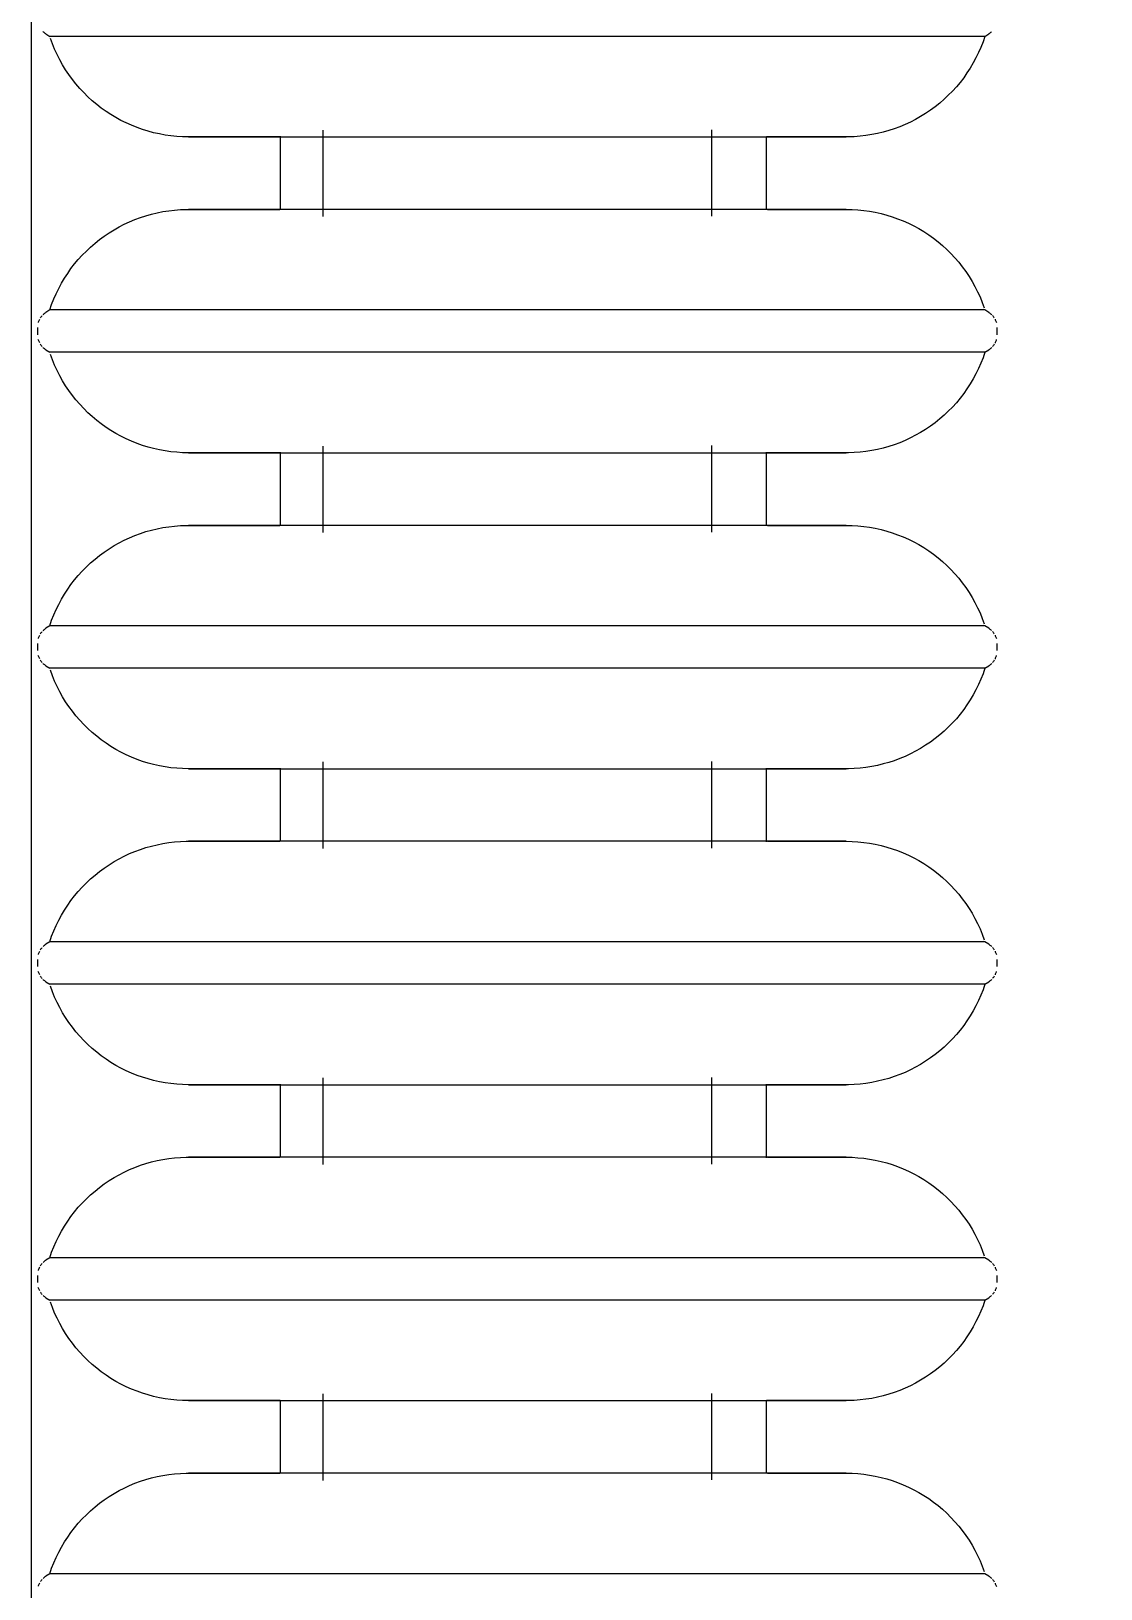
# Model space of a CAD drawing. Header units: inches. Extents: x -1176 to 1507, y -2587 to 978.
# Drawn here: x -1015.06 to -1004.06, y 609.91 to 625.93 of the extents above; entities that cross this region are included whole.
import ezdxf

# ---------------------------------------------------------------- set-up
doc = ezdxf.new("R2010")
doc.units = ezdxf.units.IN
doc.header["$MEASUREMENT"] = 0
for name, color, linetype, lineweight in [('A-ANNO-DIMS', 211, 'Continuous', 9), ('A-ANNO-DIMS-48', 211, 'Continuous', 9), ('A-GENM', 13, 'Continuous', 18), ('A-WALL', 113, 'Continuous', 18)]:
    doc.layers.add(name, color=color, linetype=linetype, lineweight=lineweight)
doc.styles.add('Swis721 Lt BT', font='swissl.ttf', dxfattribs={"height": 4.5})
doc.dimstyles.new('OTJ_-_3_32__Linear__1_2__Tolerance', dxfattribs={"dimscale": 12, "dimtxt": 4.748918, "dimasz": 0.1875, "dimexe": 0.375, "dimexo": 0.25, "dimgap": 0.25, "dimtad": 1, "dimdec": 1, "dimrnd": 0.5, "dimzin": 3, "dimdsep": 46, "dimlunit": 4, "dimtxsty": 'Swis721 Lt BT', "dimblk1": 'OBLIQUE', "dimblk2": 'OBLIQUE', "dimsah": 1, "dimcen": 0.09, "dimdle": 0.375, "dimazin": 0, "dimtfac": 1, "dimtdec": 4, "dimtix": 1, "dimtmove": 1, "dimatfit": 3, "dimfxl": 1, "dimtvp": 1, "dimfrac": 2, "dimtolj": 1, "dimtzin": 0, "dimarcsym": 2})

# ---------------------------------------------------------------- blocks, each defined once
blk = doc.blocks.new('Cast_Iron_Radiator_8182 - Cast_Iron_Radiator_8182-V49-2nd Floor Construction')
at = {"layer": 'A-GENM', "lineweight": 9}
for p, q in [((-5.532, 4.809), (-5.557, 4.848)), ((-5.532, 1), (-5.532, 4.809)), ((-2.693, 4.848), (-2.718, 4.809)), ((-2.718, 1), (-2.718, 4.809)), ((-2.5, 4.933), (-2.537, 4.933)), ((-2.463, 4.933), (-2.5, 4.933)), ((-2.282, 4.809), (-2.307, 4.848)), ((-2.282, 1), (-2.282, 4.809)), ((0.557, 4.848), (0.532, 4.809)), ((0.532, 1), (0.532, 4.809)), ((0.75, 4.933), (0.713, 4.933)), ((0.787, 4.933), (0.75, 4.933)), ((0.968, 4.809), (0.943, 4.848)), ((0.968, 1), (0.968, 4.809)), ((3.807, 4.848), (3.782, 4.809)), ((3.782, 1), (3.782, 4.809)), ((4, 4.933), (3.963, 4.933)), ((4.037, 4.933), (4, 4.933)), ((4.218, 4.809), (4.193, 4.848)), ((4.218, 1), (4.218, 4.809)), ((7.057, 4.848), (7.032, 4.809)), ((7.032, 1), (7.032, 4.809)), ((7.25, 4.933), (7.213, 4.933)), ((7.287, 4.933), (7.25, 4.933)), ((7.468, 4.809), (7.443, 4.848)), ((7.468, 1), (7.468, 4.809)), ((10.307, 4.848), (10.282, 4.809)), ((10.282, 1), (10.282, 4.809)), ((-3.746, 2.438), (-4.501, 2.438)), ((-0.496, 2.438), (-1.251, 2.438)), ((2.754, 2.438), (1.999, 2.438)), ((6.004, 2.438), (5.249, 2.438)), ((9.254, 2.438), (8.499, 2.438)), ((-3.682, 2), (-4.572, 2)), ((-0.432, 2), (-1.322, 2)), ((2.818, 2), (1.928, 2)), ((6.068, 2), (5.178, 2)), ((9.318, 2), (8.428, 2)), ((-5.532, -1), (-5.532, 1)), ((-4.498, -1), (-4.498, 1)), ((-3.752, 1), (-3.752, -1)), ((-2.718, -1), (-2.718, 1)), ((-2.282, -1), (-2.282, 1)), ((-1.248, -1), (-1.248, 1)), ((-0.502, 1), (-0.502, -1)), ((0.532, -1), (0.532, 1)), ((0.968, -1), (0.968, 1)), ((2.002, -1), (2.002, 1)), ((2.748, 1), (2.748, -1)), ((3.782, -1), (3.782, 1)), ((4.218, -1), (4.218, 1)), ((5.252, -1), (5.252, 1)), ((5.998, 1), (5.998, -1)), ((7.032, -1), (7.032, 1)), ((7.468, -1), (7.468, 1)), ((8.502, -1), (8.502, 1)), ((9.248, 1), (9.248, -1)), ((10.282, -1), (10.282, 1)), ((-5.532, -4.809), (-5.532, -1)), ((-2.718, -4.809), (-2.718, -1)), ((-2.282, -4.809), (-2.282, -1)), ((0.532, -4.809), (0.532, -1)), ((0.968, -4.809), (0.968, -1)), ((3.782, -4.809), (3.782, -1)), ((4.218, -4.809), (4.218, -1)), ((7.032, -4.809), (7.032, -1)), ((7.468, -4.809), (7.468, -1)), ((10.282, -4.809), (10.282, -1)), ((-4.568, -2), (-3.678, -2)), ((-1.318, -2), (-0.428, -2)), ((1.932, -2), (2.822, -2)), ((5.182, -2), (6.072, -2)), ((8.432, -2), (9.322, -2)), ((-4.503, -2.562), (-3.747, -2.562)), ((-1.253, -2.562), (-0.497, -2.562)), ((1.997, -2.562), (2.753, -2.562)), ((5.247, -2.562), (6.003, -2.562)), ((8.497, -2.562), (9.253, -2.562)), ((-5.557, -4.848), (-5.532, -4.809)), ((-2.718, -4.809), (-2.693, -4.848)), ((-2.537, -4.933), (-2.5, -4.933)), ((-2.5, -4.933), (-2.463, -4.933)), ((-2.307, -4.848), (-2.282, -4.809)), ((0.532, -4.809), (0.557, -4.848)), ((0.713, -4.933), (0.75, -4.933)), ((0.75, -4.933), (0.787, -4.933)), ((0.943, -4.848), (0.968, -4.809)), ((3.782, -4.809), (3.807, -4.848)), ((3.963, -4.933), (4, -4.933)), ((4, -4.933), (4.037, -4.933)), ((4.193, -4.848), (4.218, -4.809)), ((7.032, -4.809), (7.057, -4.848)), ((7.213, -4.933), (7.25, -4.933)), ((7.25, -4.933), (7.287, -4.933)), ((7.443, -4.848), (7.468, -4.809)), ((10.282, -4.809), (10.307, -4.848))]:
    blk.add_line(p, q, dxfattribs=at)
at = {"layer": 'A-GENM', "lineweight": 9, "flags": 128}
for points in [[(-5.662, 4.925), (-5.655, 4.923), (-5.648, 4.921), (-5.641, 4.918), (-5.634, 4.915), (-5.627, 4.912)], [(-5.614, 4.904), (-5.608, 4.9), (-5.602, 4.896), (-5.596, 4.891), (-5.591, 4.887)], [(-5.58, 4.876), (-5.575, 4.871), (-5.57, 4.865), (-5.565, 4.859), (-5.561, 4.854), (-5.557, 4.848)], [(-5.532, 4.809), (-5.475, 4.789), (-5.419, 4.767), (-5.365, 4.743), (-5.311, 4.716), (-5.258, 4.688), (-5.206, 4.657), (-5.156, 4.624), (-5.107, 4.59), (-5.059, 4.553), (-5.013, 4.515), (-4.969, 4.474), (-4.926, 4.432), (-4.885, 4.389), (-4.846, 4.343), (-4.808, 4.296), (-4.773, 4.248), (-4.739, 4.198), (-4.707, 4.147), (-4.678, 4.095), (-4.651, 4.042), (-4.625, 3.987), (-4.602, 3.932), (-4.581, 3.876), (-4.563, 3.819), (-4.547, 3.761), (-4.533, 3.703), (-4.521, 3.644), (-4.512, 3.585), (-4.505, 3.525), (-4.5, 3.465), (-4.498, 3.405), (-4.498, 3.383)], [(-2.693, 4.848), (-2.688, 4.854), (-2.684, 4.86), (-2.679, 4.866), (-2.675, 4.872), (-2.669, 4.877)], [(-2.659, 4.887), (-2.653, 4.892), (-2.647, 4.896), (-2.641, 4.901), (-2.635, 4.905)], [(-2.622, 4.912), (-2.615, 4.915), (-2.608, 4.918), (-2.601, 4.921), (-2.594, 4.924), (-2.587, 4.926)], [(-2.412, 4.925), (-2.405, 4.923), (-2.398, 4.921), (-2.391, 4.918), (-2.384, 4.915), (-2.377, 4.912)], [(-2.364, 4.904), (-2.358, 4.9), (-2.352, 4.896), (-2.346, 4.891), (-2.341, 4.887)], [(-2.33, 4.876), (-2.325, 4.871), (-2.32, 4.865), (-2.315, 4.859), (-2.311, 4.854), (-2.307, 4.848)], [(-2.282, 4.809), (-2.225, 4.789), (-2.169, 4.767), (-2.115, 4.743), (-2.061, 4.716), (-2.008, 4.688), (-1.956, 4.657), (-1.906, 4.624), (-1.857, 4.59), (-1.809, 4.553), (-1.763, 4.515), (-1.719, 4.474), (-1.676, 4.432), (-1.635, 4.389), (-1.596, 4.343), (-1.558, 4.296), (-1.523, 4.248), (-1.489, 4.198), (-1.457, 4.147), (-1.428, 4.095), (-1.401, 4.042), (-1.375, 3.987), (-1.352, 3.932), (-1.331, 3.876), (-1.313, 3.819), (-1.297, 3.761), (-1.283, 3.703), (-1.271, 3.644), (-1.262, 3.585), (-1.255, 3.525), (-1.25, 3.465), (-1.248, 3.405), (-1.248, 3.383)], [(0.557, 4.848), (0.562, 4.854), (0.566, 4.86), (0.571, 4.866), (0.575, 4.872), (0.581, 4.877)], [(0.591, 4.887), (0.597, 4.892), (0.603, 4.896), (0.609, 4.901), (0.615, 4.905)], [(0.628, 4.912), (0.635, 4.915), (0.642, 4.918), (0.649, 4.921), (0.656, 4.924), (0.663, 4.926)], [(0.838, 4.925), (0.845, 4.923), (0.852, 4.921), (0.859, 4.918), (0.866, 4.915), (0.873, 4.912)], [(0.886, 4.904), (0.892, 4.9), (0.898, 4.896), (0.904, 4.891), (0.909, 4.887)], [(0.92, 4.876), (0.925, 4.871), (0.93, 4.865), (0.935, 4.859), (0.939, 4.854), (0.943, 4.848)], [(0.968, 4.809), (1.025, 4.789), (1.081, 4.767), (1.135, 4.743), (1.189, 4.716), (1.242, 4.688), (1.294, 4.657), (1.344, 4.624), (1.393, 4.59), (1.441, 4.553), (1.487, 4.515), (1.531, 4.474), (1.574, 4.432), (1.615, 4.389), (1.654, 4.343), (1.692, 4.296), (1.727, 4.248), (1.761, 4.198), (1.793, 4.147), (1.822, 4.095), (1.849, 4.042), (1.875, 3.987), (1.898, 3.932), (1.919, 3.876), (1.937, 3.819), (1.953, 3.761), (1.967, 3.703), (1.979, 3.644), (1.988, 3.585), (1.995, 3.525), (2, 3.465), (2.002, 3.405), (2.002, 3.383)], [(3.807, 4.848), (3.812, 4.854), (3.816, 4.86), (3.821, 4.866), (3.825, 4.872), (3.831, 4.877)], [(3.841, 4.887), (3.847, 4.892), (3.853, 4.896), (3.859, 4.901), (3.865, 4.905)], [(3.878, 4.912), (3.885, 4.915), (3.892, 4.918), (3.899, 4.921), (3.906, 4.924), (3.913, 4.926)], [(4.088, 4.925), (4.095, 4.923), (4.102, 4.921), (4.109, 4.918), (4.116, 4.915), (4.123, 4.912)], [(4.136, 4.904), (4.142, 4.9), (4.148, 4.896), (4.154, 4.891), (4.159, 4.887)], [(4.17, 4.876), (4.175, 4.871), (4.18, 4.865), (4.185, 4.859), (4.189, 4.854), (4.193, 4.848)], [(4.218, 4.809), (4.275, 4.789), (4.331, 4.767), (4.385, 4.743), (4.439, 4.716), (4.492, 4.688), (4.544, 4.657), (4.594, 4.624), (4.643, 4.59), (4.691, 4.553), (4.737, 4.515), (4.781, 4.474), (4.824, 4.432), (4.865, 4.389), (4.904, 4.343), (4.942, 4.296), (4.977, 4.248), (5.011, 4.198), (5.043, 4.147), (5.072, 4.095), (5.099, 4.042), (5.125, 3.987), (5.148, 3.932), (5.169, 3.876), (5.187, 3.819), (5.203, 3.761), (5.217, 3.703), (5.229, 3.644), (5.238, 3.585), (5.245, 3.525), (5.25, 3.465), (5.252, 3.405), (5.252, 3.383)], [(7.057, 4.848), (7.062, 4.854), (7.066, 4.86), (7.071, 4.866), (7.075, 4.872), (7.081, 4.877)], [(7.091, 4.887), (7.097, 4.892), (7.103, 4.896), (7.109, 4.901), (7.115, 4.905)], [(7.128, 4.912), (7.135, 4.915), (7.142, 4.918), (7.149, 4.921), (7.156, 4.924), (7.163, 4.926)], [(7.338, 4.925), (7.345, 4.923), (7.352, 4.921), (7.359, 4.918), (7.366, 4.915), (7.373, 4.912)], [(7.386, 4.904), (7.392, 4.9), (7.398, 4.896), (7.404, 4.891), (7.409, 4.887)], [(7.42, 4.876), (7.425, 4.871), (7.43, 4.865), (7.435, 4.859), (7.439, 4.854), (7.443, 4.848)], [(7.468, 4.809), (7.525, 4.789), (7.581, 4.767), (7.635, 4.743), (7.689, 4.716), (7.742, 4.688), (7.794, 4.657), (7.844, 4.624), (7.893, 4.59), (7.941, 4.553), (7.987, 4.515), (8.031, 4.474), (8.074, 4.432), (8.115, 4.389), (8.154, 4.343), (8.192, 4.296), (8.227, 4.248), (8.261, 4.198), (8.293, 4.147), (8.322, 4.095), (8.349, 4.042), (8.375, 3.987), (8.398, 3.932), (8.419, 3.876), (8.437, 3.819), (8.453, 3.761), (8.467, 3.703), (8.479, 3.644), (8.488, 3.585), (8.495, 3.525), (8.5, 3.465), (8.502, 3.405), (8.502, 3.383)], [(10.307, 4.848), (10.312, 4.854), (10.316, 4.86), (10.321, 4.866), (10.325, 4.872), (10.331, 4.877)], [(-3.752, 3.383), (-3.751, 3.443), (-3.747, 3.503), (-3.741, 3.563), (-3.733, 3.622), (-3.722, 3.681), (-3.709, 3.74), (-3.693, 3.798), (-3.676, 3.855), (-3.656, 3.911), (-3.633, 3.967), (-3.609, 4.022), (-3.582, 4.076), (-3.554, 4.128), (-3.523, 4.18), (-3.49, 4.23), (-3.455, 4.279), (-3.418, 4.326), (-3.38, 4.372), (-3.339, 4.416), (-3.297, 4.459), (-3.253, 4.5), (-3.208, 4.539), (-3.161, 4.576), (-3.112, 4.612), (-3.062, 4.645), (-3.011, 4.677), (-2.959, 4.706), (-2.905, 4.733), (-2.851, 4.758), (-2.795, 4.781), (-2.739, 4.802)], [(-0.502, 3.383), (-0.501, 3.443), (-0.497, 3.503), (-0.491, 3.563), (-0.483, 3.622), (-0.472, 3.681), (-0.459, 3.74), (-0.443, 3.798), (-0.426, 3.855), (-0.406, 3.911), (-0.383, 3.967), (-0.359, 4.022), (-0.332, 4.076), (-0.304, 4.128), (-0.273, 4.18), (-0.24, 4.23), (-0.205, 4.279), (-0.168, 4.326), (-0.13, 4.372), (-0.089, 4.416), (-0.047, 4.459), (-0.003, 4.5), (0.042, 4.539), (0.089, 4.576), (0.138, 4.612), (0.188, 4.645), (0.239, 4.677), (0.291, 4.706), (0.345, 4.733), (0.399, 4.758), (0.455, 4.781), (0.511, 4.802)], [(2.748, 3.383), (2.749, 3.443), (2.753, 3.503), (2.759, 3.563), (2.767, 3.622), (2.778, 3.681), (2.791, 3.74), (2.807, 3.798), (2.824, 3.855), (2.844, 3.911), (2.867, 3.967), (2.891, 4.022), (2.918, 4.076), (2.946, 4.128), (2.977, 4.18), (3.01, 4.23), (3.045, 4.279), (3.082, 4.326), (3.12, 4.372), (3.161, 4.416), (3.203, 4.459), (3.247, 4.5), (3.292, 4.539), (3.339, 4.576), (3.388, 4.612), (3.438, 4.645), (3.489, 4.677), (3.541, 4.706), (3.595, 4.733), (3.649, 4.758), (3.705, 4.781), (3.761, 4.802)], [(5.998, 3.383), (5.999, 3.443), (6.003, 3.503), (6.009, 3.563), (6.017, 3.622), (6.028, 3.681), (6.041, 3.74), (6.057, 3.798), (6.074, 3.855), (6.094, 3.911), (6.117, 3.967), (6.141, 4.022), (6.168, 4.076), (6.196, 4.128), (6.227, 4.18), (6.26, 4.23), (6.295, 4.279), (6.332, 4.326), (6.37, 4.372), (6.411, 4.416), (6.453, 4.459), (6.497, 4.5), (6.542, 4.539), (6.589, 4.576), (6.638, 4.612), (6.688, 4.645), (6.739, 4.677), (6.791, 4.706), (6.845, 4.733), (6.899, 4.758), (6.955, 4.781), (7.011, 4.802)], [(9.248, 3.383), (9.249, 3.443), (9.253, 3.503), (9.259, 3.563), (9.267, 3.622), (9.278, 3.681), (9.291, 3.74), (9.307, 3.798), (9.324, 3.855), (9.344, 3.911), (9.367, 3.967), (9.391, 4.022), (9.418, 4.076), (9.446, 4.128), (9.477, 4.18), (9.51, 4.23), (9.545, 4.279), (9.582, 4.326), (9.62, 4.372), (9.661, 4.416), (9.703, 4.459), (9.747, 4.5), (9.792, 4.539), (9.839, 4.576), (9.888, 4.612), (9.938, 4.645), (9.989, 4.677), (10.041, 4.706), (10.095, 4.733), (10.149, 4.758), (10.205, 4.781), (10.261, 4.802)], [(-4.498, 3.383), (-4.498, 3.381), (-4.498, 3.375), (-4.498, 3.366), (-4.498, 3.353), (-4.498, 3.336), (-4.498, 3.315), (-4.498, 3.29), (-4.498, 3.262), (-4.498, 3.23), (-4.498, 3.195), (-4.498, 3.156), (-4.498, 3.114), (-4.498, 3.068), (-4.498, 3.019), (-4.498, 2.967), (-4.498, 2.911), (-4.498, 2.853), (-4.498, 2.792), (-4.498, 2.727), (-4.498, 2.66), (-4.498, 2.591), (-4.498, 2.518), (-4.498, 2.444)], [(-4.498, 1), (-4.498, 1.095), (-4.498, 1.19), (-4.498, 1.285), (-4.498, 1.38), (-4.498, 1.473), (-4.498, 1.566), (-4.498, 1.659), (-4.498, 1.75), (-4.498, 1.839), (-4.498, 1.928), (-4.498, 2.015), (-4.498, 2.1), (-4.498, 2.184), (-4.498, 2.266), (-4.498, 2.346), (-4.498, 2.423), (-4.498, 2.498), (-4.498, 2.571), (-4.498, 2.642), (-4.498, 2.71), (-4.498, 2.775), (-4.498, 2.837), (-4.498, 2.896), (-4.498, 2.952), (-4.498, 3.005), (-4.498, 3.055), (-4.498, 3.102), (-4.498, 3.145), (-4.498, 3.185), (-4.498, 3.221), (-4.498, 3.254), (-4.498, 3.283), (-4.498, 3.309), (-4.498, 3.33), (-4.498, 3.348), (-4.498, 3.363), (-4.498, 3.373), (-4.498, 3.38), (-4.498, 3.383), (-4.498, 3.383)], [(-3.752, 2.438), (-3.752, 2.498), (-3.752, 2.571), (-3.752, 2.642), (-3.752, 2.71), (-3.752, 2.775), (-3.752, 2.837), (-3.752, 2.896), (-3.752, 2.952), (-3.752, 3.005), (-3.752, 3.055), (-3.752, 3.102), (-3.752, 3.145), (-3.752, 3.185), (-3.752, 3.221), (-3.752, 3.254), (-3.752, 3.283), (-3.752, 3.309), (-3.752, 3.33), (-3.752, 3.348), (-3.752, 3.363), (-3.752, 3.373), (-3.752, 3.38), (-3.752, 3.383), (-3.752, 3.383)], [(-3.752, 3.383), (-3.752, 3.381), (-3.752, 3.375), (-3.752, 3.366), (-3.752, 3.353), (-3.752, 3.336), (-3.752, 3.315), (-3.752, 3.29), (-3.752, 3.262), (-3.752, 3.23), (-3.752, 3.195), (-3.752, 3.156), (-3.752, 3.114), (-3.752, 3.068), (-3.752, 3.019), (-3.752, 2.967), (-3.752, 2.911), (-3.752, 2.853), (-3.752, 2.792), (-3.752, 2.727), (-3.752, 2.66), (-3.752, 2.591), (-3.752, 2.518), (-3.752, 2.444), (-3.752, 2.367), (-3.752, 2.288), (-3.752, 2.206), (-3.752, 2.123), (-3.752, 2.038), (-3.752, 1.952), (-3.752, 1.864), (-3.752, 1.774), (-3.752, 1.683), (-3.752, 1.591), (-3.752, 1.499), (-3.752, 1.405), (-3.752, 1.311), (-3.752, 1.216), (-3.752, 1.121), (-3.752, 1.026), (-3.752, 1)], [(-1.248, 3.383), (-1.248, 3.381), (-1.248, 3.375), (-1.248, 3.366), (-1.248, 3.353), (-1.248, 3.336), (-1.248, 3.315), (-1.248, 3.29), (-1.248, 3.262), (-1.248, 3.23), (-1.248, 3.195), (-1.248, 3.156), (-1.248, 3.114), (-1.248, 3.068), (-1.248, 3.019), (-1.248, 2.967), (-1.248, 2.911), (-1.248, 2.853), (-1.248, 2.792), (-1.248, 2.727), (-1.248, 2.66), (-1.248, 2.591), (-1.248, 2.518), (-1.248, 2.444)], [(-1.248, 1), (-1.248, 1.095), (-1.248, 1.19), (-1.248, 1.285), (-1.248, 1.38), (-1.248, 1.473), (-1.248, 1.566), (-1.248, 1.659), (-1.248, 1.75), (-1.248, 1.839), (-1.248, 1.928), (-1.248, 2.015), (-1.248, 2.1), (-1.248, 2.184), (-1.248, 2.266), (-1.248, 2.346), (-1.248, 2.423), (-1.248, 2.498), (-1.248, 2.571), (-1.248, 2.642), (-1.248, 2.71), (-1.248, 2.775), (-1.248, 2.837), (-1.248, 2.896), (-1.248, 2.952), (-1.248, 3.005), (-1.248, 3.055), (-1.248, 3.102), (-1.248, 3.145), (-1.248, 3.185), (-1.248, 3.221), (-1.248, 3.254), (-1.248, 3.283), (-1.248, 3.309), (-1.248, 3.33), (-1.248, 3.348), (-1.248, 3.363), (-1.248, 3.373), (-1.248, 3.38), (-1.248, 3.383), (-1.248, 3.383)], [(-0.502, 2.438), (-0.502, 2.498), (-0.502, 2.571), (-0.502, 2.642), (-0.502, 2.71), (-0.502, 2.775), (-0.502, 2.837), (-0.502, 2.896), (-0.502, 2.952), (-0.502, 3.005), (-0.502, 3.055), (-0.502, 3.102), (-0.502, 3.145), (-0.502, 3.185), (-0.502, 3.221), (-0.502, 3.254), (-0.502, 3.283), (-0.502, 3.309), (-0.502, 3.33), (-0.502, 3.348), (-0.502, 3.363), (-0.502, 3.373), (-0.502, 3.38), (-0.502, 3.383), (-0.502, 3.383)], [(-0.502, 3.383), (-0.502, 3.381), (-0.502, 3.375), (-0.502, 3.366), (-0.502, 3.353), (-0.502, 3.336), (-0.502, 3.315), (-0.502, 3.29), (-0.502, 3.262), (-0.502, 3.23), (-0.502, 3.195), (-0.502, 3.156), (-0.502, 3.114), (-0.502, 3.068), (-0.502, 3.019), (-0.502, 2.967), (-0.502, 2.911), (-0.502, 2.853), (-0.502, 2.792), (-0.502, 2.727), (-0.502, 2.66), (-0.502, 2.591), (-0.502, 2.518), (-0.502, 2.444), (-0.502, 2.367), (-0.502, 2.288), (-0.502, 2.206), (-0.502, 2.123), (-0.502, 2.038), (-0.502, 1.952), (-0.502, 1.864), (-0.502, 1.774), (-0.502, 1.683), (-0.502, 1.591), (-0.502, 1.499), (-0.502, 1.405), (-0.502, 1.311), (-0.502, 1.216), (-0.502, 1.121), (-0.502, 1.026), (-0.502, 1)], [(2.002, 3.383), (2.002, 3.381), (2.002, 3.375), (2.002, 3.366), (2.002, 3.353), (2.002, 3.336), (2.002, 3.315), (2.002, 3.29), (2.002, 3.262), (2.002, 3.23), (2.002, 3.195), (2.002, 3.156), (2.002, 3.114), (2.002, 3.068), (2.002, 3.019), (2.002, 2.967), (2.002, 2.911), (2.002, 2.853), (2.002, 2.792), (2.002, 2.727), (2.002, 2.66), (2.002, 2.591), (2.002, 2.518), (2.002, 2.444)], [(2.002, 1), (2.002, 1.095), (2.002, 1.19), (2.002, 1.285), (2.002, 1.38), (2.002, 1.473), (2.002, 1.566), (2.002, 1.659), (2.002, 1.75), (2.002, 1.839), (2.002, 1.928), (2.002, 2.015), (2.002, 2.1), (2.002, 2.184), (2.002, 2.266), (2.002, 2.346), (2.002, 2.423), (2.002, 2.498), (2.002, 2.571), (2.002, 2.642), (2.002, 2.71), (2.002, 2.775), (2.002, 2.837), (2.002, 2.896), (2.002, 2.952), (2.002, 3.005), (2.002, 3.055), (2.002, 3.102), (2.002, 3.145), (2.002, 3.185), (2.002, 3.221), (2.002, 3.254), (2.002, 3.283), (2.002, 3.309), (2.002, 3.33), (2.002, 3.348), (2.002, 3.363), (2.002, 3.373), (2.002, 3.38), (2.002, 3.383), (2.002, 3.383)], [(2.748, 2.438), (2.748, 2.498), (2.748, 2.571), (2.748, 2.642), (2.748, 2.71), (2.748, 2.775), (2.748, 2.837), (2.748, 2.896), (2.748, 2.952), (2.748, 3.005), (2.748, 3.055), (2.748, 3.102), (2.748, 3.145), (2.748, 3.185), (2.748, 3.221), (2.748, 3.254), (2.748, 3.283), (2.748, 3.309), (2.748, 3.33), (2.748, 3.348), (2.748, 3.363), (2.748, 3.373), (2.748, 3.38), (2.748, 3.383), (2.748, 3.383)], [(2.748, 3.383), (2.748, 3.381), (2.748, 3.375), (2.748, 3.366), (2.748, 3.353), (2.748, 3.336), (2.748, 3.315), (2.748, 3.29), (2.748, 3.262), (2.748, 3.23), (2.748, 3.195), (2.748, 3.156), (2.748, 3.114), (2.748, 3.068), (2.748, 3.019), (2.748, 2.967), (2.748, 2.911), (2.748, 2.853), (2.748, 2.792), (2.748, 2.727), (2.748, 2.66), (2.748, 2.591), (2.748, 2.518), (2.748, 2.444), (2.748, 2.367), (2.748, 2.288), (2.748, 2.206), (2.748, 2.123), (2.748, 2.038), (2.748, 1.952), (2.748, 1.864), (2.748, 1.774), (2.748, 1.683), (2.748, 1.591), (2.748, 1.499), (2.748, 1.405), (2.748, 1.311), (2.748, 1.216), (2.748, 1.121), (2.748, 1.026), (2.748, 1)], [(5.252, 3.383), (5.252, 3.381), (5.252, 3.375), (5.252, 3.366), (5.252, 3.353), (5.252, 3.336), (5.252, 3.315), (5.252, 3.29), (5.252, 3.262), (5.252, 3.23), (5.252, 3.195), (5.252, 3.156), (5.252, 3.114), (5.252, 3.068), (5.252, 3.019), (5.252, 2.967), (5.252, 2.911), (5.252, 2.853), (5.252, 2.792), (5.252, 2.727), (5.252, 2.66), (5.252, 2.591), (5.252, 2.518), (5.252, 2.444)], [(5.252, 1), (5.252, 1.095), (5.252, 1.19), (5.252, 1.285), (5.252, 1.38), (5.252, 1.473), (5.252, 1.566), (5.252, 1.659), (5.252, 1.75), (5.252, 1.839), (5.252, 1.928), (5.252, 2.015), (5.252, 2.1), (5.252, 2.184), (5.252, 2.266), (5.252, 2.346), (5.252, 2.423), (5.252, 2.498), (5.252, 2.571), (5.252, 2.642), (5.252, 2.71), (5.252, 2.775), (5.252, 2.837), (5.252, 2.896), (5.252, 2.952), (5.252, 3.005), (5.252, 3.055), (5.252, 3.102), (5.252, 3.145), (5.252, 3.185), (5.252, 3.221), (5.252, 3.254), (5.252, 3.283), (5.252, 3.309), (5.252, 3.33), (5.252, 3.348), (5.252, 3.363), (5.252, 3.373), (5.252, 3.38), (5.252, 3.383), (5.252, 3.383)], [(5.998, 2.438), (5.998, 2.498), (5.998, 2.571), (5.998, 2.642), (5.998, 2.71), (5.998, 2.775), (5.998, 2.837), (5.998, 2.896), (5.998, 2.952), (5.998, 3.005), (5.998, 3.055), (5.998, 3.102), (5.998, 3.145), (5.998, 3.185), (5.998, 3.221), (5.998, 3.254), (5.998, 3.283), (5.998, 3.309), (5.998, 3.33), (5.998, 3.348), (5.998, 3.363), (5.998, 3.373), (5.998, 3.38), (5.998, 3.383), (5.998, 3.383)], [(5.998, 3.383), (5.998, 3.381), (5.998, 3.375), (5.998, 3.366), (5.998, 3.353), (5.998, 3.336), (5.998, 3.315), (5.998, 3.29), (5.998, 3.262), (5.998, 3.23), (5.998, 3.195), (5.998, 3.156), (5.998, 3.114), (5.998, 3.068), (5.998, 3.019), (5.998, 2.967), (5.998, 2.911), (5.998, 2.853), (5.998, 2.792), (5.998, 2.727), (5.998, 2.66), (5.998, 2.591), (5.998, 2.518), (5.998, 2.444), (5.998, 2.367), (5.998, 2.288), (5.998, 2.206), (5.998, 2.123), (5.998, 2.038), (5.998, 1.952), (5.998, 1.864), (5.998, 1.774), (5.998, 1.683), (5.998, 1.591), (5.998, 1.499), (5.998, 1.405), (5.998, 1.311), (5.998, 1.216), (5.998, 1.121), (5.998, 1.026), (5.998, 1)], [(8.502, 3.383), (8.502, 3.381), (8.502, 3.375), (8.502, 3.366), (8.502, 3.353), (8.502, 3.336), (8.502, 3.315), (8.502, 3.29), (8.502, 3.262), (8.502, 3.23), (8.502, 3.195), (8.502, 3.156), (8.502, 3.114), (8.502, 3.068), (8.502, 3.019), (8.502, 2.967), (8.502, 2.911), (8.502, 2.853), (8.502, 2.792), (8.502, 2.727), (8.502, 2.66), (8.502, 2.591), (8.502, 2.518), (8.502, 2.444)], [(8.502, 1), (8.502, 1.095), (8.502, 1.19), (8.502, 1.285), (8.502, 1.38), (8.502, 1.473), (8.502, 1.566), (8.502, 1.659), (8.502, 1.75), (8.502, 1.839), (8.502, 1.928), (8.502, 2.015), (8.502, 2.1), (8.502, 2.184), (8.502, 2.266), (8.502, 2.346), (8.502, 2.423), (8.502, 2.498), (8.502, 2.571), (8.502, 2.642), (8.502, 2.71), (8.502, 2.775), (8.502, 2.837), (8.502, 2.896), (8.502, 2.952), (8.502, 3.005), (8.502, 3.055), (8.502, 3.102), (8.502, 3.145), (8.502, 3.185), (8.502, 3.221), (8.502, 3.254), (8.502, 3.283), (8.502, 3.309), (8.502, 3.33), (8.502, 3.348), (8.502, 3.363), (8.502, 3.373), (8.502, 3.38), (8.502, 3.383), (8.502, 3.383)], [(9.248, 2.438), (9.248, 2.498), (9.248, 2.571), (9.248, 2.642), (9.248, 2.71), (9.248, 2.775), (9.248, 2.837), (9.248, 2.896), (9.248, 2.952), (9.248, 3.005), (9.248, 3.055), (9.248, 3.102), (9.248, 3.145), (9.248, 3.185), (9.248, 3.221), (9.248, 3.254), (9.248, 3.283), (9.248, 3.309), (9.248, 3.33), (9.248, 3.348), (9.248, 3.363), (9.248, 3.373), (9.248, 3.38), (9.248, 3.383), (9.248, 3.383)], [(9.248, 3.383), (9.248, 3.381), (9.248, 3.375), (9.248, 3.366), (9.248, 3.353), (9.248, 3.336), (9.248, 3.315), (9.248, 3.29), (9.248, 3.262), (9.248, 3.23), (9.248, 3.195), (9.248, 3.156), (9.248, 3.114), (9.248, 3.068), (9.248, 3.019), (9.248, 2.967), (9.248, 2.911), (9.248, 2.853), (9.248, 2.792), (9.248, 2.727), (9.248, 2.66), (9.248, 2.591), (9.248, 2.518), (9.248, 2.444), (9.248, 2.367), (9.248, 2.288), (9.248, 2.206), (9.248, 2.123), (9.248, 2.038), (9.248, 1.952), (9.248, 1.864), (9.248, 1.774), (9.248, 1.683), (9.248, 1.591), (9.248, 1.499), (9.248, 1.405), (9.248, 1.311), (9.248, 1.216), (9.248, 1.121), (9.248, 1.026), (9.248, 1)], [(-4.498, -3.383), (-4.498, -3.381), (-4.498, -3.375), (-4.498, -3.366), (-4.498, -3.353), (-4.498, -3.336), (-4.498, -3.315), (-4.498, -3.29), (-4.498, -3.262), (-4.498, -3.23), (-4.498, -3.195), (-4.498, -3.156), (-4.498, -3.114), (-4.498, -3.068), (-4.498, -3.019), (-4.498, -2.967), (-4.498, -2.911), (-4.498, -2.853), (-4.498, -2.792), (-4.498, -2.727), (-4.498, -2.66), (-4.498, -2.591), (-4.498, -2.518), (-4.498, -2.444), (-4.498, -2.367), (-4.498, -2.288), (-4.498, -2.206), (-4.498, -2.123), (-4.498, -2.038), (-4.498, -1.952), (-4.498, -1.864), (-4.498, -1.774), (-4.498, -1.683), (-4.498, -1.591), (-4.498, -1.499), (-4.498, -1.405), (-4.498, -1.311), (-4.498, -1.216), (-4.498, -1.121), (-4.498, -1.026), (-4.498, -1)], [(-3.752, -1), (-3.752, -1.095), (-3.752, -1.19), (-3.752, -1.285), (-3.752, -1.38), (-3.752, -1.473), (-3.752, -1.566), (-3.752, -1.659), (-3.752, -1.75), (-3.752, -1.839), (-3.752, -1.928), (-3.752, -2.015), (-3.752, -2.1), (-3.752, -2.184), (-3.752, -2.266), (-3.752, -2.346), (-3.752, -2.423), (-3.752, -2.498), (-3.752, -2.571), (-3.752, -2.642), (-3.752, -2.71), (-3.752, -2.775), (-3.752, -2.837), (-3.752, -2.896), (-3.752, -2.952), (-3.752, -3.005), (-3.752, -3.055), (-3.752, -3.102), (-3.752, -3.145), (-3.752, -3.185), (-3.752, -3.221), (-3.752, -3.254), (-3.752, -3.283), (-3.752, -3.309), (-3.752, -3.33), (-3.752, -3.348), (-3.752, -3.363), (-3.752, -3.373), (-3.752, -3.38), (-3.752, -3.383), (-3.752, -3.383)], [(-1.248, -3.383), (-1.248, -3.381), (-1.248, -3.375), (-1.248, -3.366), (-1.248, -3.353), (-1.248, -3.336), (-1.248, -3.315), (-1.248, -3.29), (-1.248, -3.262), (-1.248, -3.23), (-1.248, -3.195), (-1.248, -3.156), (-1.248, -3.114), (-1.248, -3.068), (-1.248, -3.019), (-1.248, -2.967), (-1.248, -2.911), (-1.248, -2.853), (-1.248, -2.792), (-1.248, -2.727), (-1.248, -2.66), (-1.248, -2.591), (-1.248, -2.518), (-1.248, -2.444), (-1.248, -2.367), (-1.248, -2.288), (-1.248, -2.206), (-1.248, -2.123), (-1.248, -2.038), (-1.248, -1.952), (-1.248, -1.864), (-1.248, -1.774), (-1.248, -1.683), (-1.248, -1.591), (-1.248, -1.499), (-1.248, -1.405), (-1.248, -1.311), (-1.248, -1.216), (-1.248, -1.121), (-1.248, -1.026), (-1.248, -1)], [(-0.502, -1), (-0.502, -1.095), (-0.502, -1.19), (-0.502, -1.285), (-0.502, -1.38), (-0.502, -1.473), (-0.502, -1.566), (-0.502, -1.659), (-0.502, -1.75), (-0.502, -1.839), (-0.502, -1.928), (-0.502, -2.015), (-0.502, -2.1), (-0.502, -2.184), (-0.502, -2.266), (-0.502, -2.346), (-0.502, -2.423), (-0.502, -2.498), (-0.502, -2.571), (-0.502, -2.642), (-0.502, -2.71), (-0.502, -2.775), (-0.502, -2.837), (-0.502, -2.896), (-0.502, -2.952), (-0.502, -3.005), (-0.502, -3.055), (-0.502, -3.102), (-0.502, -3.145), (-0.502, -3.185), (-0.502, -3.221), (-0.502, -3.254), (-0.502, -3.283), (-0.502, -3.309), (-0.502, -3.33), (-0.502, -3.348), (-0.502, -3.363), (-0.502, -3.373), (-0.502, -3.38), (-0.502, -3.383), (-0.502, -3.383)], [(2.002, -3.383), (2.002, -3.381), (2.002, -3.375), (2.002, -3.366), (2.002, -3.353), (2.002, -3.336), (2.002, -3.315), (2.002, -3.29), (2.002, -3.262), (2.002, -3.23), (2.002, -3.195), (2.002, -3.156), (2.002, -3.114), (2.002, -3.068), (2.002, -3.019), (2.002, -2.967), (2.002, -2.911), (2.002, -2.853), (2.002, -2.792), (2.002, -2.727), (2.002, -2.66), (2.002, -2.591), (2.002, -2.518), (2.002, -2.444), (2.002, -2.367), (2.002, -2.288), (2.002, -2.206), (2.002, -2.123), (2.002, -2.038), (2.002, -1.952), (2.002, -1.864), (2.002, -1.774), (2.002, -1.683), (2.002, -1.591), (2.002, -1.499), (2.002, -1.405), (2.002, -1.311), (2.002, -1.216), (2.002, -1.121), (2.002, -1.026), (2.002, -1)], [(2.748, -1), (2.748, -1.095), (2.748, -1.19), (2.748, -1.285), (2.748, -1.38), (2.748, -1.473), (2.748, -1.566), (2.748, -1.659), (2.748, -1.75), (2.748, -1.839), (2.748, -1.928), (2.748, -2.015), (2.748, -2.1), (2.748, -2.184), (2.748, -2.266), (2.748, -2.346), (2.748, -2.423), (2.748, -2.498), (2.748, -2.571), (2.748, -2.642), (2.748, -2.71), (2.748, -2.775), (2.748, -2.837), (2.748, -2.896), (2.748, -2.952), (2.748, -3.005), (2.748, -3.055), (2.748, -3.102), (2.748, -3.145), (2.748, -3.185), (2.748, -3.221), (2.748, -3.254), (2.748, -3.283), (2.748, -3.309), (2.748, -3.33), (2.748, -3.348), (2.748, -3.363), (2.748, -3.373), (2.748, -3.38), (2.748, -3.383), (2.748, -3.383)], [(5.252, -3.383), (5.252, -3.381), (5.252, -3.375), (5.252, -3.366), (5.252, -3.353), (5.252, -3.336), (5.252, -3.315), (5.252, -3.29), (5.252, -3.262), (5.252, -3.23), (5.252, -3.195), (5.252, -3.156), (5.252, -3.114), (5.252, -3.068), (5.252, -3.019), (5.252, -2.967), (5.252, -2.911), (5.252, -2.853), (5.252, -2.792), (5.252, -2.727), (5.252, -2.66), (5.252, -2.591), (5.252, -2.518), (5.252, -2.444), (5.252, -2.367), (5.252, -2.288), (5.252, -2.206), (5.252, -2.123), (5.252, -2.038), (5.252, -1.952), (5.252, -1.864), (5.252, -1.774), (5.252, -1.683), (5.252, -1.591), (5.252, -1.499), (5.252, -1.405), (5.252, -1.311), (5.252, -1.216), (5.252, -1.121), (5.252, -1.026), (5.252, -1)], [(5.998, -1), (5.998, -1.095), (5.998, -1.19), (5.998, -1.285), (5.998, -1.38), (5.998, -1.473), (5.998, -1.566), (5.998, -1.659), (5.998, -1.75), (5.998, -1.839), (5.998, -1.928), (5.998, -2.015), (5.998, -2.1), (5.998, -2.184), (5.998, -2.266), (5.998, -2.346), (5.998, -2.423), (5.998, -2.498), (5.998, -2.571), (5.998, -2.642), (5.998, -2.71), (5.998, -2.775), (5.998, -2.837), (5.998, -2.896), (5.998, -2.952), (5.998, -3.005), (5.998, -3.055), (5.998, -3.102), (5.998, -3.145), (5.998, -3.185), (5.998, -3.221), (5.998, -3.254), (5.998, -3.283), (5.998, -3.309), (5.998, -3.33), (5.998, -3.348), (5.998, -3.363), (5.998, -3.373), (5.998, -3.38), (5.998, -3.383), (5.998, -3.383)], [(8.502, -3.383), (8.502, -3.381), (8.502, -3.375), (8.502, -3.366), (8.502, -3.353), (8.502, -3.336), (8.502, -3.315), (8.502, -3.29), (8.502, -3.262), (8.502, -3.23), (8.502, -3.195), (8.502, -3.156), (8.502, -3.114), (8.502, -3.068), (8.502, -3.019), (8.502, -2.967), (8.502, -2.911), (8.502, -2.853), (8.502, -2.792), (8.502, -2.727), (8.502, -2.66), (8.502, -2.591), (8.502, -2.518), (8.502, -2.444), (8.502, -2.367), (8.502, -2.288), (8.502, -2.206), (8.502, -2.123), (8.502, -2.038), (8.502, -1.952), (8.502, -1.864), (8.502, -1.774), (8.502, -1.683), (8.502, -1.591), (8.502, -1.499), (8.502, -1.405), (8.502, -1.311), (8.502, -1.216), (8.502, -1.121), (8.502, -1.026), (8.502, -1)], [(9.248, -1), (9.248, -1.095), (9.248, -1.19), (9.248, -1.285), (9.248, -1.38), (9.248, -1.473), (9.248, -1.566), (9.248, -1.659), (9.248, -1.75), (9.248, -1.839), (9.248, -1.928), (9.248, -2.015), (9.248, -2.1), (9.248, -2.184), (9.248, -2.266), (9.248, -2.346), (9.248, -2.423), (9.248, -2.498), (9.248, -2.571), (9.248, -2.642), (9.248, -2.71), (9.248, -2.775), (9.248, -2.837), (9.248, -2.896), (9.248, -2.952), (9.248, -3.005), (9.248, -3.055), (9.248, -3.102), (9.248, -3.145), (9.248, -3.185), (9.248, -3.221), (9.248, -3.254), (9.248, -3.283), (9.248, -3.309), (9.248, -3.33), (9.248, -3.348), (9.248, -3.363), (9.248, -3.373), (9.248, -3.38), (9.248, -3.383), (9.248, -3.383)], [(-3.752, -3.383), (-3.752, -3.381), (-3.752, -3.375), (-3.752, -3.366), (-3.752, -3.353), (-3.752, -3.336), (-3.752, -3.315), (-3.752, -3.29), (-3.752, -3.262), (-3.752, -3.23), (-3.752, -3.195), (-3.752, -3.156), (-3.752, -3.114), (-3.752, -3.068), (-3.752, -3.019), (-3.752, -2.967), (-3.752, -2.911), (-3.752, -2.853), (-3.752, -2.792), (-3.752, -2.727), (-3.752, -2.66), (-3.752, -2.591), (-3.752, -2.562)], [(-0.502, -3.383), (-0.502, -3.381), (-0.502, -3.375), (-0.502, -3.366), (-0.502, -3.353), (-0.502, -3.336), (-0.502, -3.315), (-0.502, -3.29), (-0.502, -3.262), (-0.502, -3.23), (-0.502, -3.195), (-0.502, -3.156), (-0.502, -3.114), (-0.502, -3.068), (-0.502, -3.019), (-0.502, -2.967), (-0.502, -2.911), (-0.502, -2.853), (-0.502, -2.792), (-0.502, -2.727), (-0.502, -2.66), (-0.502, -2.591), (-0.502, -2.562)], [(2.748, -3.383), (2.748, -3.381), (2.748, -3.375), (2.748, -3.366), (2.748, -3.353), (2.748, -3.336), (2.748, -3.315), (2.748, -3.29), (2.748, -3.262), (2.748, -3.23), (2.748, -3.195), (2.748, -3.156), (2.748, -3.114), (2.748, -3.068), (2.748, -3.019), (2.748, -2.967), (2.748, -2.911), (2.748, -2.853), (2.748, -2.792), (2.748, -2.727), (2.748, -2.66), (2.748, -2.591), (2.748, -2.562)], [(5.998, -3.383), (5.998, -3.381), (5.998, -3.375), (5.998, -3.366), (5.998, -3.353), (5.998, -3.336), (5.998, -3.315), (5.998, -3.29), (5.998, -3.262), (5.998, -3.23), (5.998, -3.195), (5.998, -3.156), (5.998, -3.114), (5.998, -3.068), (5.998, -3.019), (5.998, -2.967), (5.998, -2.911), (5.998, -2.853), (5.998, -2.792), (5.998, -2.727), (5.998, -2.66), (5.998, -2.591), (5.998, -2.562)], [(9.248, -3.383), (9.248, -3.381), (9.248, -3.375), (9.248, -3.366), (9.248, -3.353), (9.248, -3.336), (9.248, -3.315), (9.248, -3.29), (9.248, -3.262), (9.248, -3.23), (9.248, -3.195), (9.248, -3.156), (9.248, -3.114), (9.248, -3.068), (9.248, -3.019), (9.248, -2.967), (9.248, -2.911), (9.248, -2.853), (9.248, -2.792), (9.248, -2.727), (9.248, -2.66), (9.248, -2.591), (9.248, -2.562)], [(-4.498, -2.571), (-4.498, -2.642), (-4.498, -2.71), (-4.498, -2.775), (-4.498, -2.837), (-4.498, -2.896), (-4.498, -2.952), (-4.498, -3.005), (-4.498, -3.055), (-4.498, -3.102), (-4.498, -3.145), (-4.498, -3.185), (-4.498, -3.221), (-4.498, -3.254), (-4.498, -3.283), (-4.498, -3.309), (-4.498, -3.33), (-4.498, -3.348), (-4.498, -3.363), (-4.498, -3.373), (-4.498, -3.38), (-4.498, -3.383), (-4.498, -3.383)], [(-1.248, -2.571), (-1.248, -2.642), (-1.248, -2.71), (-1.248, -2.775), (-1.248, -2.837), (-1.248, -2.896), (-1.248, -2.952), (-1.248, -3.005), (-1.248, -3.055), (-1.248, -3.102), (-1.248, -3.145), (-1.248, -3.185), (-1.248, -3.221), (-1.248, -3.254), (-1.248, -3.283), (-1.248, -3.309), (-1.248, -3.33), (-1.248, -3.348), (-1.248, -3.363), (-1.248, -3.373), (-1.248, -3.38), (-1.248, -3.383), (-1.248, -3.383)], [(2.002, -2.571), (2.002, -2.642), (2.002, -2.71), (2.002, -2.775), (2.002, -2.837), (2.002, -2.896), (2.002, -2.952), (2.002, -3.005), (2.002, -3.055), (2.002, -3.102), (2.002, -3.145), (2.002, -3.185), (2.002, -3.221), (2.002, -3.254), (2.002, -3.283), (2.002, -3.309), (2.002, -3.33), (2.002, -3.348), (2.002, -3.363), (2.002, -3.373), (2.002, -3.38), (2.002, -3.383), (2.002, -3.383)], [(5.252, -2.571), (5.252, -2.642), (5.252, -2.71), (5.252, -2.775), (5.252, -2.837), (5.252, -2.896), (5.252, -2.952), (5.252, -3.005), (5.252, -3.055), (5.252, -3.102), (5.252, -3.145), (5.252, -3.185), (5.252, -3.221), (5.252, -3.254), (5.252, -3.283), (5.252, -3.309), (5.252, -3.33), (5.252, -3.348), (5.252, -3.363), (5.252, -3.373), (5.252, -3.38), (5.252, -3.383), (5.252, -3.383)], [(8.502, -2.571), (8.502, -2.642), (8.502, -2.71), (8.502, -2.775), (8.502, -2.837), (8.502, -2.896), (8.502, -2.952), (8.502, -3.005), (8.502, -3.055), (8.502, -3.102), (8.502, -3.145), (8.502, -3.185), (8.502, -3.221), (8.502, -3.254), (8.502, -3.283), (8.502, -3.309), (8.502, -3.33), (8.502, -3.348), (8.502, -3.363), (8.502, -3.373), (8.502, -3.38), (8.502, -3.383), (8.502, -3.383)], [(-4.498, -3.383), (-4.499, -3.443), (-4.503, -3.503), (-4.509, -3.563), (-4.517, -3.622), (-4.528, -3.681), (-4.541, -3.74), (-4.557, -3.798), (-4.574, -3.855), (-4.594, -3.911), (-4.617, -3.967), (-4.641, -4.022), (-4.668, -4.076), (-4.696, -4.128), (-4.727, -4.18), (-4.76, -4.23), (-4.795, -4.279), (-4.832, -4.326), (-4.87, -4.372), (-4.911, -4.416), (-4.953, -4.459), (-4.997, -4.5), (-5.042, -4.539), (-5.089, -4.576), (-5.138, -4.612), (-5.188, -4.645), (-5.239, -4.677), (-5.291, -4.706), (-5.345, -4.733), (-5.399, -4.758), (-5.455, -4.781), (-5.511, -4.802)], [(-2.718, -4.809), (-2.775, -4.789), (-2.831, -4.767), (-2.885, -4.743), (-2.939, -4.716), (-2.992, -4.688), (-3.044, -4.657), (-3.094, -4.624), (-3.143, -4.59), (-3.191, -4.553), (-3.237, -4.515), (-3.281, -4.474), (-3.324, -4.432), (-3.365, -4.389), (-3.404, -4.343), (-3.442, -4.296), (-3.477, -4.248), (-3.511, -4.198), (-3.543, -4.147), (-3.572, -4.095), (-3.599, -4.042), (-3.625, -3.987), (-3.648, -3.932), (-3.669, -3.876), (-3.687, -3.819), (-3.703, -3.761), (-3.717, -3.703), (-3.729, -3.644), (-3.738, -3.585), (-3.745, -3.525), (-3.75, -3.465), (-3.752, -3.405), (-3.752, -3.383)], [(-1.248, -3.383), (-1.249, -3.443), (-1.253, -3.503), (-1.259, -3.563), (-1.267, -3.622), (-1.278, -3.681), (-1.291, -3.74), (-1.307, -3.798), (-1.324, -3.855), (-1.344, -3.911), (-1.367, -3.967), (-1.391, -4.022), (-1.418, -4.076), (-1.446, -4.128), (-1.477, -4.18), (-1.51, -4.23), (-1.545, -4.279), (-1.582, -4.326), (-1.62, -4.372), (-1.661, -4.416), (-1.703, -4.459), (-1.747, -4.5), (-1.792, -4.539), (-1.839, -4.576), (-1.888, -4.612), (-1.938, -4.645), (-1.989, -4.677), (-2.041, -4.706), (-2.095, -4.733), (-2.149, -4.758), (-2.205, -4.781), (-2.261, -4.802)], [(0.532, -4.809), (0.475, -4.789), (0.419, -4.767), (0.365, -4.743), (0.311, -4.716), (0.258, -4.688), (0.206, -4.657), (0.156, -4.624), (0.107, -4.59), (0.059, -4.553), (0.013, -4.515), (-0.031, -4.474), (-0.074, -4.432), (-0.115, -4.389), (-0.154, -4.343), (-0.192, -4.296), (-0.227, -4.248), (-0.261, -4.198), (-0.293, -4.147), (-0.322, -4.095), (-0.349, -4.042), (-0.375, -3.987), (-0.398, -3.932), (-0.419, -3.876), (-0.437, -3.819), (-0.453, -3.761), (-0.467, -3.703), (-0.479, -3.644), (-0.488, -3.585), (-0.495, -3.525), (-0.5, -3.465), (-0.502, -3.405), (-0.502, -3.383)], [(2.002, -3.383), (2.001, -3.443), (1.997, -3.503), (1.991, -3.563), (1.983, -3.622), (1.972, -3.681), (1.959, -3.74), (1.943, -3.798), (1.926, -3.855), (1.906, -3.911), (1.883, -3.967), (1.859, -4.022), (1.832, -4.076), (1.804, -4.128), (1.773, -4.18), (1.74, -4.23), (1.705, -4.279), (1.668, -4.326), (1.63, -4.372), (1.589, -4.416), (1.547, -4.459), (1.503, -4.5), (1.458, -4.539), (1.411, -4.576), (1.362, -4.612), (1.312, -4.645), (1.261, -4.677), (1.209, -4.706), (1.155, -4.733), (1.101, -4.758), (1.045, -4.781), (0.989, -4.802)], [(3.782, -4.809), (3.725, -4.789), (3.669, -4.767), (3.615, -4.743), (3.561, -4.716), (3.508, -4.688), (3.456, -4.657), (3.406, -4.624), (3.357, -4.59), (3.309, -4.553), (3.263, -4.515), (3.219, -4.474), (3.176, -4.432), (3.135, -4.389), (3.096, -4.343), (3.058, -4.296), (3.023, -4.248), (2.989, -4.198), (2.957, -4.147), (2.928, -4.095), (2.901, -4.042), (2.875, -3.987), (2.852, -3.932), (2.831, -3.876), (2.813, -3.819), (2.797, -3.761), (2.783, -3.703), (2.771, -3.644), (2.762, -3.585), (2.755, -3.525), (2.75, -3.465), (2.748, -3.405), (2.748, -3.383)], [(5.252, -3.383), (5.251, -3.443), (5.247, -3.503), (5.241, -3.563), (5.233, -3.622), (5.222, -3.681), (5.209, -3.74), (5.193, -3.798), (5.176, -3.855), (5.156, -3.911), (5.133, -3.967), (5.109, -4.022), (5.082, -4.076), (5.054, -4.128), (5.023, -4.18), (4.99, -4.23), (4.955, -4.279), (4.918, -4.326), (4.88, -4.372), (4.839, -4.416), (4.797, -4.459), (4.753, -4.5), (4.708, -4.539), (4.661, -4.576), (4.612, -4.612), (4.562, -4.645), (4.511, -4.677), (4.459, -4.706), (4.405, -4.733), (4.351, -4.758), (4.295, -4.781), (4.239, -4.802)], [(7.032, -4.809), (6.975, -4.789), (6.919, -4.767), (6.865, -4.743), (6.811, -4.716), (6.758, -4.688), (6.706, -4.657), (6.656, -4.624), (6.607, -4.59), (6.559, -4.553), (6.513, -4.515), (6.469, -4.474), (6.426, -4.432), (6.385, -4.389), (6.346, -4.343), (6.308, -4.296), (6.273, -4.248), (6.239, -4.198), (6.207, -4.147), (6.178, -4.095), (6.151, -4.042), (6.125, -3.987), (6.102, -3.932), (6.081, -3.876), (6.063, -3.819), (6.047, -3.761), (6.033, -3.703), (6.021, -3.644), (6.012, -3.585), (6.005, -3.525), (6, -3.465), (5.998, -3.405), (5.998, -3.383)], [(8.502, -3.383), (8.501, -3.443), (8.497, -3.503), (8.491, -3.563), (8.483, -3.622), (8.472, -3.681), (8.459, -3.74), (8.443, -3.798), (8.426, -3.855), (8.406, -3.911), (8.383, -3.967), (8.359, -4.022), (8.332, -4.076), (8.304, -4.128), (8.273, -4.18), (8.24, -4.23), (8.205, -4.279), (8.168, -4.326), (8.13, -4.372), (8.089, -4.416), (8.047, -4.459), (8.003, -4.5), (7.958, -4.539), (7.911, -4.576), (7.862, -4.612), (7.812, -4.645), (7.761, -4.677), (7.709, -4.706), (7.655, -4.733), (7.601, -4.758), (7.545, -4.781), (7.489, -4.802)], [(10.282, -4.809), (10.225, -4.789), (10.169, -4.767), (10.115, -4.743), (10.061, -4.716), (10.008, -4.688), (9.956, -4.657), (9.906, -4.624), (9.857, -4.59), (9.809, -4.553), (9.763, -4.515), (9.719, -4.474), (9.676, -4.432), (9.635, -4.389), (9.596, -4.343), (9.558, -4.296), (9.523, -4.248), (9.489, -4.198), (9.457, -4.147), (9.428, -4.095), (9.401, -4.042), (9.375, -3.987), (9.352, -3.932), (9.331, -3.876), (9.313, -3.819), (9.297, -3.761), (9.283, -3.703), (9.271, -3.644), (9.262, -3.585), (9.255, -3.525), (9.25, -3.465), (9.248, -3.405), (9.248, -3.383)], [(-5.628, -4.912), (-5.635, -4.915), (-5.642, -4.918), (-5.649, -4.921), (-5.656, -4.924), (-5.663, -4.926)], [(-5.591, -4.887), (-5.597, -4.892), (-5.603, -4.896), (-5.609, -4.901), (-5.615, -4.905)], [(-5.557, -4.848), (-5.562, -4.854), (-5.566, -4.86), (-5.571, -4.866), (-5.575, -4.872), (-5.581, -4.877)], [(-2.67, -4.876), (-2.675, -4.871), (-2.68, -4.865), (-2.685, -4.859), (-2.689, -4.854), (-2.693, -4.848)], [(-2.636, -4.904), (-2.642, -4.9), (-2.648, -4.896), (-2.654, -4.891), (-2.659, -4.887)], [(-2.588, -4.925), (-2.595, -4.923), (-2.602, -4.921), (-2.609, -4.918), (-2.616, -4.915), (-2.623, -4.912)], [(-2.378, -4.912), (-2.385, -4.915), (-2.392, -4.918), (-2.399, -4.921), (-2.406, -4.924), (-2.413, -4.926)], [(-2.341, -4.887), (-2.347, -4.892), (-2.353, -4.896), (-2.359, -4.901), (-2.365, -4.905)], [(-2.307, -4.848), (-2.312, -4.854), (-2.316, -4.86), (-2.321, -4.866), (-2.325, -4.872), (-2.331, -4.877)], [(0.58, -4.876), (0.575, -4.871), (0.57, -4.865), (0.565, -4.859), (0.561, -4.854), (0.557, -4.848)], [(0.614, -4.904), (0.608, -4.9), (0.602, -4.896), (0.596, -4.891), (0.591, -4.887)], [(0.662, -4.925), (0.655, -4.923), (0.648, -4.921), (0.641, -4.918), (0.634, -4.915), (0.627, -4.912)], [(0.872, -4.912), (0.865, -4.915), (0.858, -4.918), (0.851, -4.921), (0.844, -4.924), (0.837, -4.926)], [(0.909, -4.887), (0.903, -4.892), (0.897, -4.896), (0.891, -4.901), (0.885, -4.905)], [(0.943, -4.848), (0.938, -4.854), (0.934, -4.86), (0.929, -4.866), (0.925, -4.872), (0.919, -4.877)], [(3.83, -4.876), (3.825, -4.871), (3.82, -4.865), (3.815, -4.859), (3.811, -4.854), (3.807, -4.848)], [(3.864, -4.904), (3.858, -4.9), (3.852, -4.896), (3.846, -4.891), (3.841, -4.887)], [(3.912, -4.925), (3.905, -4.923), (3.898, -4.921), (3.891, -4.918), (3.884, -4.915), (3.877, -4.912)], [(4.122, -4.912), (4.115, -4.915), (4.108, -4.918), (4.101, -4.921), (4.094, -4.924), (4.087, -4.926)], [(4.159, -4.887), (4.153, -4.892), (4.147, -4.896), (4.141, -4.901), (4.135, -4.905)], [(4.193, -4.848), (4.188, -4.854), (4.184, -4.86), (4.179, -4.866), (4.175, -4.872), (4.169, -4.877)], [(7.08, -4.876), (7.075, -4.871), (7.07, -4.865), (7.065, -4.859), (7.061, -4.854), (7.057, -4.848)], [(7.114, -4.904), (7.108, -4.9), (7.102, -4.896), (7.096, -4.891), (7.091, -4.887)], [(7.162, -4.925), (7.155, -4.923), (7.148, -4.921), (7.141, -4.918), (7.134, -4.915), (7.127, -4.912)], [(7.372, -4.912), (7.365, -4.915), (7.358, -4.918), (7.351, -4.921), (7.344, -4.924), (7.337, -4.926)], [(7.409, -4.887), (7.403, -4.892), (7.397, -4.896), (7.391, -4.901), (7.385, -4.905)], [(7.443, -4.848), (7.438, -4.854), (7.434, -4.86), (7.429, -4.866), (7.425, -4.872), (7.419, -4.877)], [(10.33, -4.876), (10.325, -4.871), (10.32, -4.865), (10.315, -4.859), (10.311, -4.854), (10.307, -4.848)]]:
    blk.add_lwpolyline(points, dxfattribs=at)
blk = doc.blocks.new('DIMBLOCK34-2nd Floor Construction')
at = {"layer": 'A-ANNO-DIMS-48'}
for p, q in [((-1008.317, 596.029), (-1008.317, 608.874)), ((-1012.062, 604.374), (-1003.817, 604.374)), ((-1008.317, 604.374), (-1012.062, 604.374)), ((-1006.908, 600.529), (-1012.817, 600.529)), ((-1008.317, 600.529), (-1006.908, 600.529))]:
    blk.add_line(p, q, dxfattribs=at)
at = {"layer": 'A-ANNO-DIMS-48', "lineweight": 50}
for p, q in [((-1008.317, 604.374), (-1009.442, 605.499)), ((-1008.317, 604.374), (-1007.192, 603.249)), ((-1008.317, 600.529), (-1009.442, 601.654)), ((-1008.317, 600.529), (-1007.192, 599.404))]:
    blk.add_line(p, q, dxfattribs=at)
at = {"layer": 'A-ANNO-DIMS-48'}
blk.add_ellipse((-1008.317, 618.951), major_axis=(16.658, 0), ratio=0.99049, start_param=4.712389, end_param=6.283185, dxfattribs=at)
at = {"layer": 'A-ANNO-DIMS-48', "color": 0, "insert": (-993.898, 618.951), "char_height": 4.5, "width": 5.97007, "attachment_point": 1, "rotation": 90, "line_spacing_factor": 1.005062, "style": 'Swis721 Lt BT'}
blk.add_mtext('4"', dxfattribs=at)
blk = doc.blocks.new('_Oblique')
at = {"color": 0, "linetype": 'ByBlock', "lineweight": -2}
blk.add_line((-0.5, -0.5), (0.5, 0.5), dxfattribs=at)

msp = doc.modelspace()

# ---------------------------------------------------------------- linework, layer by layer
at = {"layer": 'A-WALL', "lineweight": 9}
msp.add_line((-1015.062, 641.874), (-1015.062, 604.374), dxfattribs=at)

# ---------------------------------------------------------------- block references
at = {"layer": 'A-GENM', "lineweight": 9, "rotation": 89.9999999999999}
msp.add_blockref('Cast_Iron_Radiator_8182 - Cast_Iron_Radiator_8182-V49-2nd Floor Construction', (-1010.062, 615.598), dxfattribs=at)

# ---------------------------------------------------------------- dimensions: what is measured, and where the dimension line sits
at = {"layer": 'A-ANNO-DIMS'}
dim = msp.add_linear_dim(base=(-1008.317, 604.374), p1=(-1009.908, 600.529), p2=(-1015.062, 604.374), angle=90, dimstyle='OTJ_-_3_32__Linear__1_2__Tolerance', override={"dimpost": '<>', "dimfxl": 6.429919}, dxfattribs=at)
dim.commit()
dim.dimension.update_dxf_attribs({"geometry": 'DIMBLOCK34-2nd Floor Construction', "text_midpoint": (-990.898, 621.936), "dimtype": 160, "text_rotation": 90})

doc.saveas('drawing.dxf')
